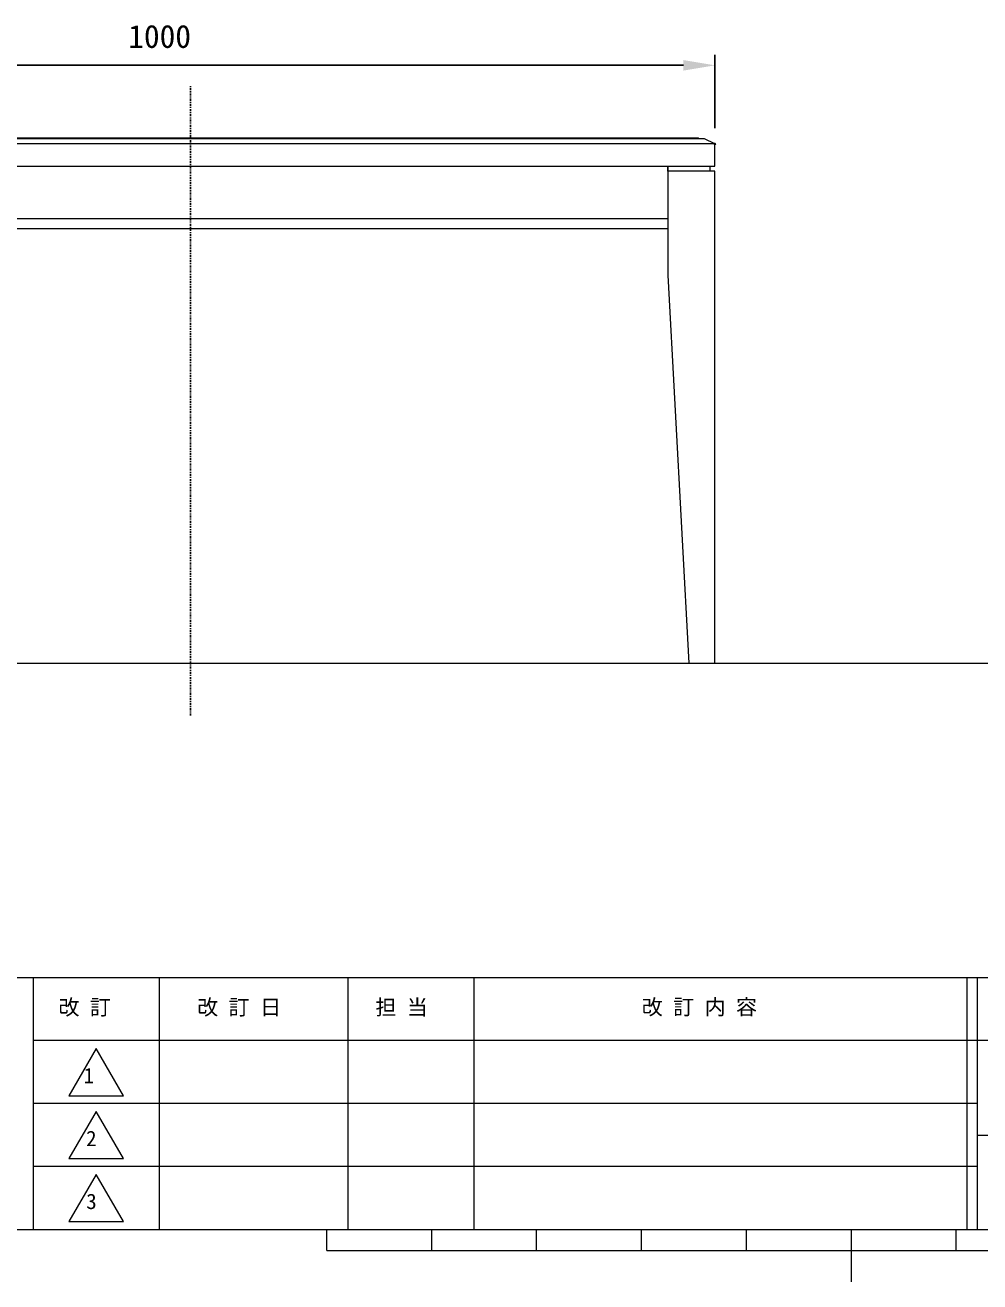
# Model space of a CAD drawing. Units: millimetres, scale not verified. Extents: x -203 to 203, y -143 to 143.
# Drawn here: x -78.8 to 12.3, y -143 to -23.2 of the extents above; entities that cross this region are included whole.
import ezdxf
from ezdxf.enums import TextEntityAlignment as Align

# ---------------------------------------------------------------- set-up
doc = ezdxf.new("R2010")
doc.units = ezdxf.units.MM
doc.header["$LTSCALE"] = 0.5
doc.header["$PDMODE"] = 32
doc.header["$PDSIZE"] = 0.1
doc.linetypes.add('USER1', pattern=[0.629921, 0.393701, -0.07874, 0.07874, -0.07874])
for name, color, linetype, lineweight in [('0-1_DIMENSION_LINES$02_DIMENSI', 7, 'Continuous', 25), ('0-3_DIMENSION_LINES$03_LINES', 7, 'Continuous', 18), ('0-4_DIMENSION_LINES$01_CENTER_', 7, 'USER1', 25), ('0-5_DIMENSION_LINES$04_SUB_LIN', 4, 'Continuous', 18), ('0-6_図面_FORMAT$03_TEXT', 7, 'Continuous', 18), ('0-7_図面_FORMAT$01_WAKU$OUT_LINE', 6, 'Continuous', 18), ('0-8_図面_FORMAT$01_WAKU$SUB_LINE', 7, 'Continuous', 18)]:
    doc.layers.add(name, color=color, linetype=linetype, lineweight=lineweight)
doc.layers.add('0-2_DEFPOINTS', color=7, linetype='Continuous')
doc.styles.add('ＭＳ ゴシック', font='')
doc.styles.get('ＭＳ ゴシック').set_extended_font_data('MS Gothic')

# ---------------------------------------------------------------- blocks, each defined once
blk = doc.blocks.new('D2')
at = {"layer": '0-1_DIMENSION_LINES$02_DIMENSI'}
for p, q in [((193.979, 231), (193.979, 245)), ((394, 231), (394, 245)), ((388, 243), (199.979, 243))]:
    blk.add_line(p, q, dxfattribs=at)
for points in [[(199.979, 244), (199.979, 242), (193.979, 243)], [(388, 242), (388, 244), (394, 243)]]:
    blk.add_solid(points, dxfattribs=at)
at = {"layer": '0-2_DEFPOINTS'}
for p in [(193.979, 243), (193.979, 228), (394, 228)]:
    blk.add_point(p, dxfattribs=at)
at = {"layer": '0-1_DIMENSION_LINES$02_DIMENSI', "style": 'ＭＳ ゴシック'}
blk.add_text('1000', height=4.399, dxfattribs=at).set_placement((282.132, 245), align=Align.BOTTOM_LEFT)

msp = doc.modelspace()

# ---------------------------------------------------------------- linework, layer by layer
at = {"layer": '0-3_DIMENSION_LINES$03_LINES'}
msp.add_line((-133, -84), (142, -84), dxfattribs=at)
for points in [[(-13, -34.5), (-14, -34), (-63, -34), (-112, -34), (-113, -34.5), (-113, -36.6), (-13, -36.6)], [(-111.4149, -33.92), (-14.5851, -33.92), (-14.5, -34), (-111.5, -34)], [(-108.5, -36.6), (-17.5, -36.6), (-17.5, -42.6), (-108.5, -42.6)], [(-17.5, -36.6), (-13.5, -36.6), (-13.5, -37.1), (-17.5, -37.1)], [(-13, -84), (-13, -37.1), (-17.5, -37.1), (-17.5, -47), (-15.5, -84)]]:
    msp.add_lwpolyline(points, close=True, dxfattribs=at)
at = {"layer": '0-4_DIMENSION_LINES$01_CENTER_'}
msp.add_line((-63, -89), (-63, -29), dxfattribs=at)
at = {"layer": '0-5_DIMENSION_LINES$04_SUB_LIN'}
for p, q in [((-13.0105, -34.5), (-113.0105, -34.5)), ((-108.5, -41.6), (-17.5, -41.6))]:
    msp.add_line(p, q, dxfattribs=at)
at = {"layer": '0-6_図面_FORMAT$03_TEXT'}
for p, q in [((-72, -120.75), (-74.5981, -125.25)), ((-69.4019, -125.25), (-72, -120.75)), ((-74.5981, -125.25), (-69.4019, -125.25)), ((-72, -126.75), (-74.5981, -131.25)), ((-69.4019, -131.25), (-72, -126.75)), ((-74.5981, -131.25), (-69.4019, -131.25)), ((-72, -132.75), (-74.5981, -137.25)), ((-69.4019, -137.25), (-72, -132.75)), ((-74.5981, -137.25), (-69.4019, -137.25))]:
    msp.add_line(p, q, dxfattribs=at)
at = {"layer": '0-7_図面_FORMAT$01_WAKU$OUT_LINE'}
for p, q in [((198, -114), (-198, -114)), ((-78, -114), (-78, -138)), ((11, -114), (11, -138)), ((12, -114), (12, -138)), ((198, -120), (-78, -120)), ((-198, -138), (198, -138)), ((-50, -140), (-50, -138)), ((-40, -140), (-40, -138)), ((-30, -140), (-30, -138)), ((-20, -140), (-20, -138)), ((-10, -140), (-10, -138)), ((0, -138), (0, -143)), ((10, -140), (10, -138)), ((-50, -140), (50, -140))]:
    msp.add_line(p, q, dxfattribs=at)
at = {"layer": '0-8_図面_FORMAT$01_WAKU$SUB_LINE'}
for p, q in [((-66, -114), (-66, -138)), ((-48, -114), (-48, -138)), ((-36, -114), (-36, -138)), ((12, -126), (-78, -126)), ((12, -129), (144, -129)), ((12, -132), (-78, -132))]:
    msp.add_line(p, q, dxfattribs=at)

# ---------------------------------------------------------------- block references
at = {"layer": '0-1_DIMENSION_LINES$02_DIMENSI', "xscale": 0.5, "yscale": 0.5}
msp.add_blockref('D2', (-210, -148.5), dxfattribs=at)

# ---------------------------------------------------------------- texts
at = {"layer": '0-6_図面_FORMAT$03_TEXT', "style": 'ＭＳ ゴシック'}
for s, p in [('改 訂', (-75.5838, -117.9799)), ('改 訂 日', (-62.3608, -117.9799)), ('担 当', (-45.3714, -117.9799)), ('改 訂 内 容', (-19.9835, -117.964)), ('1', (-73.1918, -124.4965)), ('2', (-72.9498, -130.4965)), ('3', (-72.9398, -136.4965))]:
    msp.add_text(s, height=1.466, dxfattribs=at).set_placement(p, align=Align.BOTTOM_LEFT)

doc.saveas('drawing.dxf')
